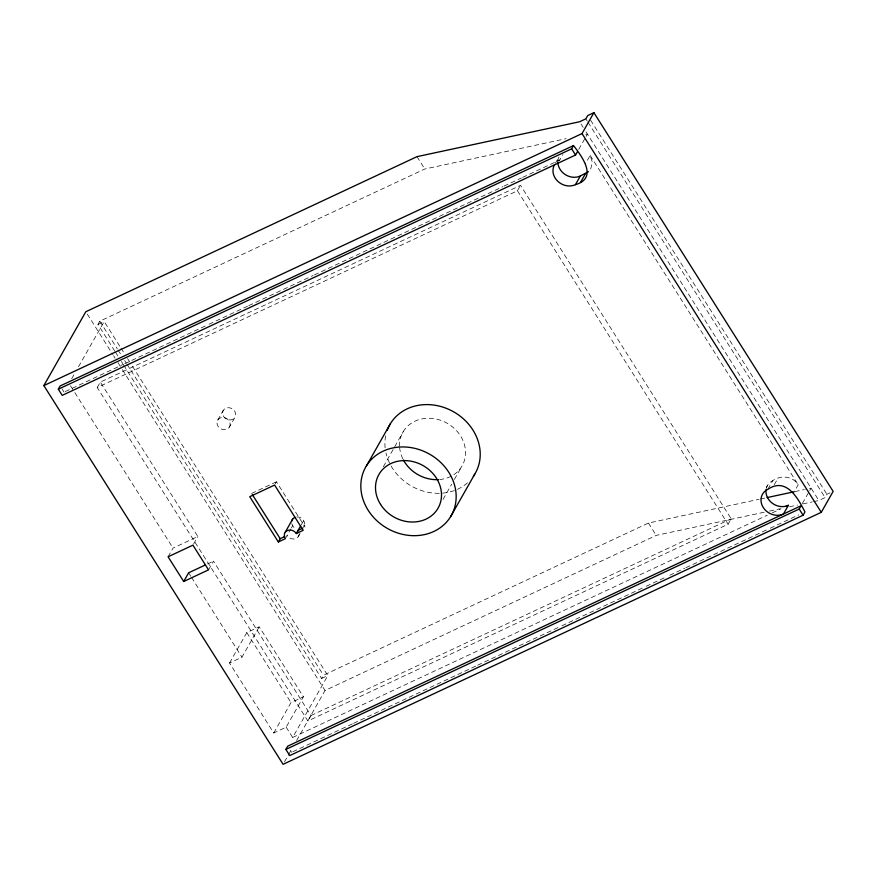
<?xml version="1.0" encoding="UTF-8"?>
<svg xmlns="http://www.w3.org/2000/svg" width="877" height="877" viewBox="0 0 877 877"><rect width="100%" height="100%" fill="white"/><g stroke="black" fill="none" stroke-linecap="round" stroke-linejoin="round"><path stroke-width="0.66" stroke-dasharray="4.38 3.29" d="M299.21 533.929L298.904 535.463A6.808 5.909 29.6 0 1 287.733 536.439L287.075 535.496M590.692 169.009L592.381 162.366L590.144 155.404L585.211 164.098M114.777 351.052L97.961 324.435L99.814 321.179L424.786 169.009L566.103 138.676M71.717 378.678L75.093 372.725M78.481 366.772L104.177 321.53L120.259 346.985M97.259 387.524L100.351 382.098L520.543 185.332L731.177 518.789L728.096 524.216L307.904 720.982L97.259 387.524L517.452 190.769L520.543 185.332M217.748 420.094L223.295 410.315M229.412 427.099A6.808 5.909 29.6 0 0 223.339 417.474A6.808 5.909 29.6 0 0 217.989 426.211A6.808 5.909 29.6 0 0 229.412 427.099L234.97 417.331A6.808 5.909 29.6 0 0 228.886 407.695A6.808 5.909 29.6 0 0 223.547 416.443A6.808 5.909 29.6 0 0 234.97 417.331M168.088 556.796L173.032 548.103L197.862 536.472L100.351 382.098M193.543 544.08L197.862 536.472M208.529 569.864L213.473 561.17L310.984 715.544L307.904 720.982M275.203 483.972L276.441 481.791L305.043 527.077M285.222 538.752L290.78 528.974M291.394 527.888L292.633 525.718M301.25 524.863L303.727 520.521M303.332 527.351L304.56 525.18M298.169 536.823L300.022 533.556M229.522 663.012L246.799 632.602L259.219 626.792L303.42 696.766L286.154 727.176L273.734 732.997L229.522 663.012L241.942 657.202L259.219 626.792M555.262 163.462L558.967 156.95M383.337 466.728L403.387 431.429M557.772 161.182A15.128 13.144 29.6 0 1 559.811 159.987L562.902 154.549M578.743 149.397L585.43 137.623M586.099 136.45L587.437 134.093L584.773 134.674M273.734 732.997L291.011 702.587L303.42 696.766M123.547 364.931L321.607 678.469L323.46 675.213L648.432 523.043L759.087 499.287M286.154 727.176L292.655 737.469L327.823 675.564L130.487 363.177M284.455 761.949L291.898 748.837M296.634 740.506L325.049 690.473L656.237 535.387L764.218 512.212M443.017 499.419L451.71 484.126M454.385 479.423L461.74 466.476M766.388 487.371L767.627 485.189M767.857 489.322L772.79 480.629C780.738 474.895 792.852 476.079 798.191 484.74L793.246 493.433M774.259 484.729L777.965 478.206M802.389 503.431L809.076 491.668M809.745 490.484L811.082 488.138L805.744 489.278M813.549 501.633L818.877 500.482L825.093 497.577L826.945 494.321L830.048 492.863M97.961 324.435L104.177 321.53M65.315 391.548L123.558 364.273M124.797 363.692L207.838 324.808M209.077 324.227L247.5 306.237M248.739 305.656L313.177 275.477M314.426 274.896L502.806 186.68M504.045 186.099L521.398 177.976M522.637 177.395L559.811 159.987M251.6 493.422L276.441 481.791M207.553 563.944L213.473 561.17M321.607 678.469L327.823 675.564M310.984 715.544L731.177 518.789M292.655 737.469L767.32 515.194M772.286 512.881L780.958 508.813M292.852 751.753L352.379 723.887M353.617 723.306L456.533 675.115M457.772 674.534L476.364 665.818M477.603 665.237L560.688 626.342M561.927 625.761L645.001 586.856M646.239 586.274L664.843 577.57M669.798 575.246L684.674 568.274M685.924 567.693L768.997 528.798M770.236 528.217L798.75 514.865M760.414 499.002L765.753 497.862M795.077 491.569L804.417 489.563M769.557 511.072L780.223 508.781M789.552 506.774L797.555 505.064M802.883 503.913L812.212 501.918M590.616 120.215L826.945 494.321M585.847 118.844L587.305 121.158M588.039 122.32L825.093 497.577M581.045 123.997L583.183 127.362M586.011 131.857L818.877 500.482M590.144 155.404L798.191 484.74M517.452 190.769L728.096 524.216M416.992 156.654L424.786 169.009M648.432 523.043L656.237 535.387M120.982 348.136L124.644 353.924M127.56 358.55L129.752 362.026M99.814 321.179L117.354 348.947M118.088 350.109L121.015 354.736M124.666 360.513L126.124 362.826M126.858 363.988L323.46 675.213M115.501 352.203L118.428 356.829M121.355 361.456L122.813 363.78M87.272 314.054L112.87 354.593M113.604 355.744L115.073 358.068M118 362.694L121.651 368.493M122.385 369.645L325.049 690.473M246.799 632.602L291.011 702.587M70.467 385.737L74.096 391.493M74.83 392.644L173.032 548.103M188.632 572.802L190.824 576.277M191.548 577.428L241.942 657.202M62.124 389.037L64.076 392.129M290.32 750.273L291.613 752.334M291.723 523.69L293.291 526.671A6.808 5.909 29.6 0 0 296.163 528.699M467.496 482.832A49.156 42.699 29.6 0 1 419.94 490.002A49.156 42.699 29.6 0 1 385.968 452.992M385.113 447.818A49.156 42.699 29.6 0 1 386.088 433.94M399.583 446.393A34.039 29.566 29.6 0 1 429.281 418.241A34.039 29.566 29.6 0 1 465.128 447.687A34.039 29.566 29.6 0 1 439.914 479.5M402.828 458.846A34.039 29.566 29.6 0 1 399.671 447.719M557.904 161.324A15.128 13.144 29.6 0 1 559.033 156.862M766.29 488.357A15.128 13.144 29.6 0 1 772.79 480.629M296.777 517.002A6.808 5.909 29.6 0 1 303.069 519.568L304.626 522.549L304.462 525.685A6.808 5.909 29.6 0 1 303.727 527.044"/><path stroke-width="1.32" d="M291.789 521.059L291.888 520.554A6.808 5.909 29.6 0 1 295.154 517.353M43.85 385.595L85.803 311.741L416.992 156.654L579.631 121.75L585.847 118.844L587.689 115.578L593.904 112.673L833.15 491.405L821.278 512.321L283.096 764.327L43.85 385.595L582.021 133.578L593.904 112.673M577.406 151.743L575.553 155.01L62.223 395.384L58.321 389.213L60.173 385.946L573.503 145.571C582.427 157.06 598.015 178.163 575.422 184.685A15.128 13.144 29.6 0 1 557.64 181.144A15.128 13.144 29.6 0 1 554.648 164.547M183.699 581.495L208.529 569.864L192.929 545.165L168.088 556.796L183.699 581.495L188.632 572.802L205.185 565.051M278.349 541.964L285.222 538.752L284.323 536.724L284.488 533.589A6.808 5.909 29.6 0 1 295.659 532.602L296.316 533.556L303.19 530.333L274.589 485.058L249.748 496.689L278.349 541.964L280.201 538.708L284.784 536.56M285.222 532.229L292.633 519.195M296.316 533.556L300.636 525.948M366.356 466.005L390.418 423.646M58.321 389.213L571.661 148.827L573.503 145.571M575.422 184.685L580.355 175.992L588.478 171.651M580.596 182.263L585.529 173.569M285.869 749.418L287.711 746.163L801.052 505.777L799.199 509.044L285.869 749.418L289.761 755.59L803.102 515.216L804.954 511.96C797.917 497.928 786.099 476.88 767.857 489.322A15.128 13.144 29.6 0 0 763.242 507.487A15.128 13.144 29.6 0 0 783.457 514.021L788.39 505.327A15.128 13.144 29.6 0 1 772.637 503.475A15.128 13.144 29.6 0 1 766.059 489.498M450.635 516.619A49.156 42.699 29.6 0 0 406.72 447.095A49.156 42.699 29.6 0 0 368.132 510.217A49.156 42.699 29.6 0 0 450.635 516.619L474.698 474.26M302.751 528.151L298.169 530.3L298.498 530.76M785.913 506.489L788.39 505.327M767.09 497.577L793.751 491.854M582.021 133.578L821.278 512.321M571.661 148.827L575.553 155.01M799.199 509.044L803.102 515.216M252.313 494.562L280.201 538.708M387.195 430.366A49.156 42.699 29.6 0 1 452.346 411.105A49.156 42.699 29.6 0 1 473.339 476.332M438.697 479.598A34.039 29.566 29.6 0 1 403.387 459.932M580.355 175.992A15.128 13.144 29.6 0 1 557.893 162.508M380.552 504.396A34.039 29.566 29.6 0 0 437.678 508.835A34.039 29.566 29.6 0 0 407.268 460.699A34.039 29.566 29.6 0 0 380.552 504.396"/></g></svg>
